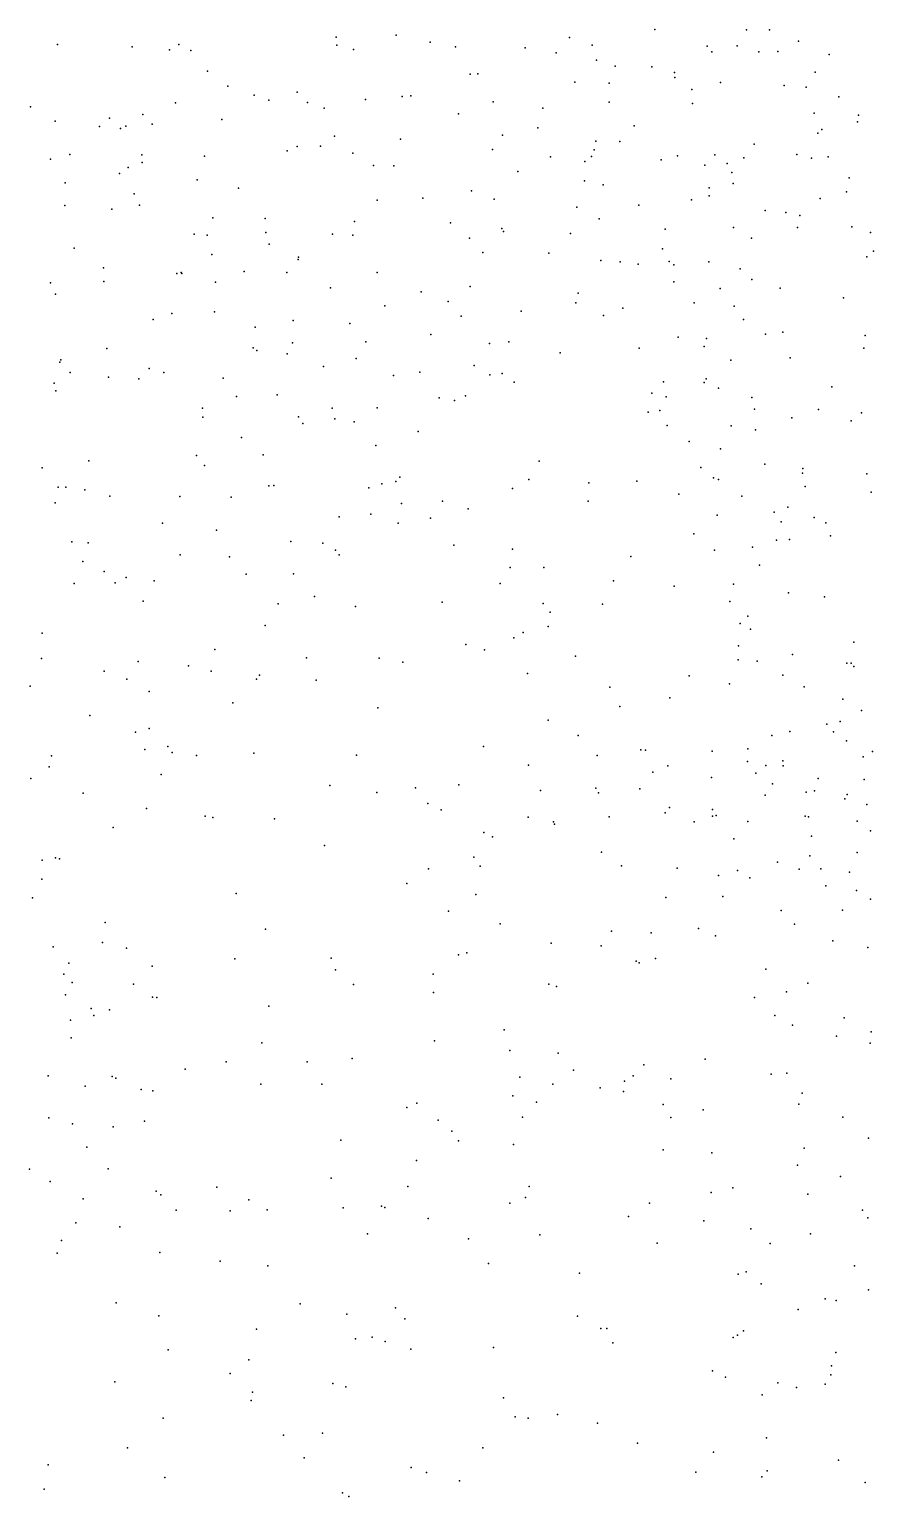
# Model space of a CAD drawing. Header units: metres. Extents: x -23.9 to 23.9, y -28.5 to 28.5.
# Drawn here: x -15.729 to -13.028, y -14.072 to -9.379 of the extents above; entities that cross this region are included whole.
import ezdxf

# ---------------------------------------------------------------- set-up
doc = ezdxf.new("R2010")
doc.units = ezdxf.units.M

msp = doc.modelspace()

# ---------------------------------------------------------------- linework, layer by layer
for p in [(-13.7287, -9.3791, -1.152), (-13.4353, -9.3808, 6.7174), (-13.3615, -9.3805, -6.0784), (-15.6389, -9.4277, 9.7617), (-15.2513, -9.4279, -5.4403), (-14.7471, -9.4046, -6.4077), (-14.7454, -9.4301, -13.7999), (-14.5552, -9.3972, -3.1886), (-14.4468, -9.4197, -5.562), (-14.0012, -9.405, -1.4549), (-13.929, -9.43, -7.9818), (-13.4654, -9.4313, 9.8215), (-13.2688, -9.4174, -15.1358), (-15.3996, -9.4348, -8.3653), (-15.2811, -9.4443, -13.5069), (-15.2125, -9.4464, 10.6787), (-14.6926, -9.4432, 2.2196), (-14.3657, -9.4346, -13.8251), (-14.1429, -9.4385, -10.9298), (-14.0442, -9.4547, 4.857), (-13.915, -9.4772, 1.7289), (-13.5614, -9.433, -9.153), (-13.5458, -9.4505, -13.5566), (-13.3959, -9.4507, 8.9698), (-13.3346, -9.4503, -3.9252), (-13.1709, -9.4595, 13.5769), (-15.1592, -9.513, -7.0473), (-14.3192, -9.522, -2.4225), (-14.294, -9.5217, -11.7316), (-13.8555, -9.4967, -2.47), (-13.7384, -9.4985, 4.5212), (-13.6652, -9.5173, -14.3057), (-13.2152, -9.5156, 5.4643), (-15.0938, -9.5606, -12.5553), (-13.9845, -9.5476, 2.1044), (-13.8742, -9.5511, -13.516), (-13.6643, -9.5336, -6.9276), (-13.6105, -9.5714, -8.1263), (-13.5178, -9.5491, -14.6647), (-13.3151, -9.5584, -5.0585), (-13.2441, -9.5639, 12.3976), (-15.2615, -9.6139, -13.1406), (-15.0094, -9.5901, 2.0471), (-14.9629, -9.6056, -12.1936), (-14.872, -9.5796, 1.2913), (-14.8393, -9.6129, -7.3015), (-14.6534, -9.6036, -2.5943), (-14.5363, -9.5941, -2.1283), (-14.5084, -9.5912, 1.1305), (-14.2453, -9.6113, -3.0788), (-13.8743, -9.6117, -9.0993), (-13.6081, -9.6165, 8.4583), (-13.1393, -9.595, -5.8456), (-15.7248, -9.6266, 10.1226), (-15.4721, -9.6631, 10.3468), (-15.3664, -9.6516, -2.8802), (-14.7857, -9.6313, -1.0863), (-14.3566, -9.6496, -6.3456), (-14.0861, -9.6312, -11.2876), (-13.2186, -9.6474, 7.7278), (-13.077, -9.6537, -4.2024), (-15.646, -9.6726, -7.2117), (-15.5047, -9.69, -5.1796), (-15.4373, -9.6962, -11.0745), (-15.4202, -9.6891, -9.223), (-15.336, -9.6819, -1.5345), (-15.1133, -9.667, -7.4986), (-14.1029, -9.6939, -1.645), (-13.7949, -9.6875, -5.1651), (-13.2071, -9.7115, 10.1405), (-13.1943, -9.6993, -12.1758), (-13.0796, -9.6749, 11.9818), (-14.8719, -9.7534, -8.0637), (-14.7978, -9.7525, -9.4344), (-14.7532, -9.7207, -6.6189), (-14.5418, -9.7306, -8.1763), (-14.2157, -9.7178, -5.2581), (-13.9173, -9.7368, -0.3614), (-13.8403, -9.7378, -6.6964), (-13.4101, -9.7459, 9.6725), (-15.6612, -9.7945, -5.5033), (-15.6, -9.7797, -8.843), (-15.3695, -9.7803, -11.4644), (-15.3676, -9.8047, -4.7438), (-15.169, -9.7845, -5.3842), (-14.9041, -9.7672, -2.7942), (-14.6942, -9.7756, -5.5429), (-14.2475, -9.7637, 2.3925), (-14.0624, -9.7871, -8.6625), (-13.9517, -9.8016, 0.7352), (-13.9307, -9.7854, -7.2095), (-13.9226, -9.7643, -8.3343), (-13.7082, -9.7963, -8.7503), (-13.6554, -9.7838, 0.9712), (-13.536, -9.7809, -3.8474), (-13.4432, -9.7903, -14.4168), (-13.2739, -9.779, 6.9268), (-13.2267, -9.7916, -14.8637), (-13.1737, -9.7864, 6.265), (-15.4409, -9.8402, -8.3164), (-15.4134, -9.821, -7.6182), (-14.6281, -9.8143, -11.9712), (-14.5634, -9.8153, -7.3176), (-14.1664, -9.8333, -4.0422), (-13.5681, -9.8135, 8.1063), (-13.4973, -9.8086, -12.0161), (-13.482, -9.8374, -0.8647), (-13.1066, -9.8538, 6.6336), (-15.6139, -9.8698, 2.7873), (-15.1927, -9.8605, -10.3667), (-15.0596, -9.8868, 2.6814), (-14.315, -9.8951, -4.3657), (-13.9532, -9.8632, 8.1706), (-13.8938, -9.8759, -13.708), (-13.5549, -9.8858, -1.33), (-13.4782, -9.8721, 12.6868), (-13.1149, -9.8984, 5.7702), (-15.6156, -9.9423, -6.578), (-15.3941, -9.9053, -12.5486), (-15.3765, -9.9412, -10.8381), (-14.6161, -9.9251, -13.9947), (-14.4703, -9.9192, -9.2491), (-14.2418, -9.9223, -0.3061), (-13.9778, -9.9475, 7.8409), (-13.7794, -9.9419, -13.1977), (-13.6111, -9.9239, -13.9375), (-13.5541, -9.9115, 12.2677), (-13.1999, -9.9203, 12.9921), (-15.4651, -9.9542, 2.2645), (-15.1416, -9.9822, 1.8071), (-14.9751, -9.9837, -7.6828), (-14.6886, -9.9939, -0.5658), (-13.906, -9.9856, -2.3339), (-13.3753, -9.9587, 8.6543), (-13.3096, -9.9645, 7.5032), (-13.2641, -9.9739, -12.5665), (-15.202, -10.0346, 3.1425), (-15.1607, -10.0371, -9.3274), (-14.9725, -10.0291, -4.6579), (-14.7597, -10.0338, 1.1359), (-14.6941, -10.0378, -10.2401), (-14.3814, -9.9984, -4.8598), (-14.2178, -10.0155, -2.061), (-14.2125, -10.0253, -13.9495), (-13.998, -10.0319, 8.5523), (-13.6955, -10.0181, 1.6614), (-13.4765, -10.0133, -4.984), (-13.2725, -10.0131, -4.0562), (-13.0978, -10.0107, -4.5298), (-13.038, -10.0292, 10.3643), (-15.5856, -10.0794, -10.408), (-14.9614, -10.0664, -13.7662), (-14.3214, -10.0473, -10.9192), (-13.7042, -10.0808, -12.8135), (-13.4191, -10.0468, 0.9388), (-13.0284, -10.0887, 11.2665), (-15.1448, -10.0994, -1.7483), (-14.8687, -10.1153, -5.0449), (-14.8677, -10.1082, -8.1743), (-14.2784, -10.0929, -2.4977), (-14.067, -10.0951, 0.5066), (-13.9014, -10.1185, 2.0799), (-13.8397, -10.1225, -4.9049), (-13.7819, -10.1297, -1.5129), (-13.6824, -10.1215, 8.7162), (-13.6678, -10.1324, -1.9098), (-13.5561, -10.123, -11.7079), (-13.0506, -10.1063, -5.8765), (-15.4921, -10.1423, -1.8925), (-15.2574, -10.1597, -8.3233), (-15.2437, -10.1565, -11.1841), (-15.2411, -10.1598, -2.5934), (-15.0415, -10.1538, 1.4864), (-14.9054, -10.157, 3.0285), (-14.6169, -10.1569, -1.4353), (-13.4557, -10.1448, -13.5699), (-13.4176, -10.1791, 11.9083), (-15.6611, -10.1902, -10.7569), (-15.6456, -10.2265, 2.0944), (-15.4912, -10.1857, -4.456), (-15.1339, -10.1877, -9.9688), (-14.7652, -10.2059, -1.1026), (-14.4753, -10.2189, -8.9818), (-14.3189, -10.2011, 8.0792), (-13.9733, -10.2227, -4.4537), (-13.6676, -10.1864, -0.6021), (-13.5194, -10.2076, -11.2857), (-13.3276, -10.2067, 6.1877), (-14.5923, -10.2638, 0.7956), (-14.3895, -10.2495, -1.8124), (-13.9805, -10.2541, 7.5671), (-13.8312, -10.2704, 0.1982), (-13.6021, -10.2539, -4.1316), (-13.4748, -10.2649, -14.7949), (-13.125, -10.2382, 10.976), (-15.3326, -10.3072, -8.7653), (-15.2735, -10.2876, 1.9123), (-15.1365, -10.2822, -11.9879), (-14.8852, -10.3102, -9.3535), (-14.7042, -10.3199, -10.0294), (-14.3481, -10.2959, -11.2366), (-14.156, -10.2802, -0.4171), (-13.8928, -10.2939, -10.8819), (-13.4446, -10.3067, -13.005), (-15.0062, -10.3318, -6.4379), (-14.4452, -10.3553, -10.3258), (-13.6533, -10.364, 1.7358), (-13.5626, -10.3673, 7.4794), (-13.3741, -10.3534, -3.7384), (-13.3184, -10.3475, 1.0631), (-13.0558, -10.3585, 7.0878), (-15.4813, -10.3997, -5.7569), (-15.0126, -10.3973, -13.1816), (-15.0018, -10.4066, 1.0254), (-14.9041, -10.4169, -8.5924), (-14.8876, -10.3814, -13.5551), (-14.653, -10.3787, -7.4201), (-14.2572, -10.384, -13.7607), (-14.1952, -10.3784, 0.0879), (-14.0306, -10.4138, -13.1724), (-13.7781, -10.3983, -14.195), (-13.5704, -10.3931, -0.0426), (-13.0593, -10.3982, -3.5586), (-15.6318, -10.4436, -7.5731), (-15.6287, -10.4364, -10.1878), (-15.3455, -10.4637, -12.8186), (-14.7883, -10.457, -11.6966), (-14.684, -10.4318, 0.1662), (-14.3064, -10.4545, -1.5551), (-13.4856, -10.4376, 0.5614), (-13.295, -10.4292, 6.5673), (-15.6499, -10.5109, -8.8024), (-15.5986, -10.4767, -11.0236), (-15.4755, -10.4919, -6.5079), (-15.3786, -10.4967, -12.429), (-15.2985, -10.477, 3.3483), (-15.1086, -10.4949, 1.6306), (-14.5644, -10.4866, -2.5698), (-14.4797, -10.4759, -1.1743), (-14.2561, -10.4843, -2.8265), (-14.2163, -10.4799, 8.6045), (-14.1785, -10.507, 2.5399), (-13.7006, -10.5063, -1.4587), (-13.5703, -10.5081, -0.962), (-13.5643, -10.4971, -4.4345), (-15.6439, -10.5356, -4.4361), (-15.0662, -10.5534, -5.3371), (-14.9363, -10.5481, 0.6906), (-14.4186, -10.5578, -11.01), (-14.3344, -10.5513, -13.0989), (-13.7375, -10.5427, -2.8322), (-13.6921, -10.554, -10.7191), (-13.5248, -10.5264, 8.8123), (-13.4183, -10.5565, 12.7485), (-13.1618, -10.5226, -11.465), (-15.1752, -10.5905, 1.2927), (-14.7601, -10.5908, -9.5791), (-14.6164, -10.5899, -0.8014), (-14.3687, -10.5658, -13.4485), (-13.7494, -10.6036, -0.6833), (-13.7126, -10.5978, -12.4174), (-13.41, -10.5933, 1.3855), (-13.205, -10.5948, -4.8183), (-15.1745, -10.619, -8.7311), (-14.8684, -10.6185, -0.1752), (-14.8547, -10.6394, -6.7011), (-14.7514, -10.6247, -9.1354), (-14.6897, -10.6341, -7.1125), (-13.689, -10.6455, -14.4197), (-13.4846, -10.6468, 6.0299), (-13.2905, -10.6212, 0.0268), (-13.1005, -10.6312, -11.1051), (-13.0674, -10.6051, -14.874), (-15.0507, -10.6846, -12.1612), (-14.485, -10.6651, 8.3843), (-13.619, -10.6976, -4.0817), (-13.406, -10.6594, -2.5539), (-15.1939, -10.7421, -0.9748), (-14.9808, -10.7395, -11.2191), (-14.6211, -10.7096, -10.0983), (-13.5186, -10.7203, 11.6254), (-15.6877, -10.7818, -9.9797), (-15.5384, -10.7591, 3.2847), (-15.1683, -10.7738, -0.5734), (-14.0984, -10.7606, 8.8417), (-13.5816, -10.7802, 9.0556), (-13.3769, -10.7699, -1.9488), (-13.2545, -10.7834, -1.2326), (-14.963, -10.8393, -7.0687), (-14.9465, -10.8379, -12.7471), (-14.6019, -10.833, -1.3549), (-14.5565, -10.8254, -12.7529), (-14.5438, -10.8109, -11.5309), (-14.1312, -10.8185, 1.9915), (-13.9395, -10.8292, 9.4028), (-13.7854, -10.8242, -13.316), (-13.541, -10.8138, 6.6308), (-13.5243, -10.8184, 0.8252), (-13.2559, -10.7985, 12.5547), (-13.0505, -10.801, 10.6775), (-15.637, -10.843, -8.7256), (-15.6124, -10.8432, -6.3098), (-15.5512, -10.852, 1.7873), (-15.4717, -10.8718, -5.4956), (-15.2481, -10.8731, 0.3487), (-15.083, -10.8752, -1.345), (-14.643, -10.8454, 2.859), (-14.1833, -10.847, -0.3834), (-13.6517, -10.8659, 1.4339), (-13.4503, -10.8719, -12.5694), (-13.2473, -10.8415, -3.5954), (-13.0362, -10.8589, 6.9909), (-15.6466, -10.8937, -4.6775), (-14.637, -10.9294, -2.169), (-14.5385, -10.8958, 7.8609), (-14.4078, -10.8883, -2.7117), (-14.3255, -10.9129, 9.0745), (-13.942, -10.8881, -12.3181), (-13.5286, -10.9332, -10.744), (-13.3469, -10.9231, -1.5682), (-13.3033, -10.9071, 7.7589), (-15.303, -10.9584, -11.046), (-15.1301, -10.9804, -1.8872), (-14.7375, -10.9379, -10.9986), (-14.5488, -10.9582, -10.563), (-14.446, -10.942, -1.756), (-13.3243, -10.9538, -0.7291), (-13.2192, -10.9403, 9.9283), (-13.1813, -10.9569, -4.7581), (-15.593, -11.0182, -11.6786), (-15.5409, -11.0209, -5.1963), (-14.8931, -11.0175, -9.8091), (-14.7898, -11.0226, 8.1707), (-13.6031, -10.9922, -2.6551), (-13.3389, -11.0128, -14.0038), (-13.2979, -11.0107, 11.925), (-13.1662, -10.999, -14.4508), (-15.2466, -11.0596, -6.6679), (-15.0887, -11.0665, -8.7912), (-14.7501, -11.0449, -10.2945), (-14.7378, -11.0598, 8.6077), (-14.3713, -11.0287, -10.9501), (-14.1841, -11.042, -12.0193), (-13.805, -11.0646, -11.9799), (-13.5376, -11.0452, 11.0102), (-13.4164, -11.0355, -4.5083), (-15.5584, -11.0806, -12.0279), (-15.4893, -11.1131, 0.9555), (-14.8842, -11.1208, 2.7047), (-14.1909, -11.0997, 1.6675), (-14.083, -11.1006, 7.6304), (-13.3936, -11.0923, 9.4585), (-15.5859, -11.1517, -9.9178), (-15.4541, -11.1492, -1.6843), (-15.4197, -11.1323, -6.1474), (-15.33, -11.1426, -10.6013), (-15.0354, -11.1213, -10.8908), (-14.2231, -11.1512, 2.2064), (-13.8607, -11.1429, 1.2064), (-13.6661, -11.1601, -13.1724), (-13.4762, -11.1533, 6.6986), (-15.3646, -11.2075, -7.0861), (-14.8168, -11.1933, -9.4612), (-14.4081, -11.211, -11.3766), (-13.4887, -11.2085, -2.057), (-13.3003, -11.1809, -0.114), (-13.1854, -11.194, -1.2999), (-14.9334, -11.2161, -2.191), (-14.6853, -11.2251, 7.8556), (-14.0851, -11.2153, -0.4113), (-14.0634, -11.2426, 9.6903), (-13.8962, -11.217, -2.5866), (-13.4305, -11.2558, -1.6675), (-14.9743, -11.2857, 1.7927), (-14.1496, -11.3085, -10.9712), (-14.0697, -11.2892, -11.7849), (-13.4554, -11.2794, -12.0946), (-13.4221, -11.2969, -12.9354), (-15.6882, -11.3106, -5.9543), (-14.333, -11.3459, 7.6351), (-14.1789, -11.3253, -2.2248), (-13.4603, -11.3509, -10.6945), (-13.0913, -11.3388, 0.4651), (-15.6896, -11.3911, -7.299), (-15.3812, -11.4004, -9.0061), (-15.1352, -11.3623, -0.2674), (-14.8424, -11.3889, -11.5175), (-14.6098, -11.39, 2.5479), (-14.2727, -11.363, -1.7725), (-13.9817, -11.3836, 1.9932), (-13.4616, -11.3949, 6.0586), (-13.4012, -11.4001, 1.287), (-13.2876, -11.378, 10.5867), (-15.4897, -11.4313, -1.24), (-15.2202, -11.4148, -2.2054), (-15.1479, -11.432, -6.7135), (-14.9931, -11.4444, 2.3324), (-14.5348, -11.4034, 8.9472), (-14.1351, -11.4394, -11.3229), (-13.6183, -11.4461, -0.3396), (-13.3191, -11.4441, -0.8573), (-13.1146, -11.406, -13.7699), (-13.1007, -11.4062, -10.6774), (-13.0914, -11.4172, -12.4021), (-15.7266, -11.4796, 0.744), (-15.4174, -11.4573, 2.7864), (-15.0023, -11.4568, -12.0213), (-14.8111, -11.4605, 8.3827), (-13.8727, -11.4829, -11.588), (-13.4896, -11.472, -2.8586), (-13.251, -11.482, -4.6829), (-15.3452, -11.4969, -9.3967), (-15.0786, -11.5333, -10.5312), (-13.6799, -11.517, 9.8195), (-13.1266, -11.5209, -1.7815), (-15.5353, -11.5738, -10.6029), (-14.6145, -11.5494, -11.8515), (-14.0691, -11.5888, 9.7272), (-13.8407, -11.5442, -2.2587), (-13.0676, -11.5575, -1.1837), (-15.3899, -11.6264, -0.7497), (-15.3459, -11.6147, 0.4617), (-13.2963, -11.6247, 10.9165), (-13.1783, -11.6016, 11.2801), (-13.1568, -11.6253, -8.6994), (-13.1355, -11.5927, -4.0308), (-15.3599, -11.6817, -10.2694), (-15.2858, -11.6726, -6.2908), (-14.276, -11.6724, -10.5597), (-13.9734, -11.6379, 10.4523), (-13.7735, -11.6833, 2.3847), (-13.4306, -11.6796, -10.1078), (-13.3545, -11.6375, 7.819), (-13.1153, -11.6545, -11.8919), (-15.6577, -11.7027, -1.4606), (-15.2721, -11.6917, -12.2296), (-15.1944, -11.7017, 2.509), (-15.0112, -11.6934, -2.2699), (-14.6829, -11.7005, -0.2517), (-13.9129, -11.7011, -10.5877), (-13.7577, -11.6846, -9.4372), (-13.5451, -11.6874, -11.8009), (-13.4314, -11.7207, -13.3688), (-13.3193, -11.7184, -4.3904), (-13.0621, -11.7061, 0.4634), (-13.0325, -11.6887, -9.8316), (-15.7237, -11.7744, -0.7905), (-15.6653, -11.7376, -11.0337), (-15.3071, -11.7623, -12.616), (-14.1319, -11.7322, 7.788), (-13.7348, -11.7546, 1.3484), (-13.687, -11.7349, -8.8606), (-13.5475, -11.7713, 8.5484), (-13.405, -11.7577, -12.9293), (-13.3731, -11.7329, -9.3138), (-13.3174, -11.7344, 1.2316), (-13.2062, -11.7752, 7.3553), (-15.5569, -11.8213, -7.1063), (-14.7677, -11.7968, 2.6704), (-14.6176, -11.8195, -10.8365), (-14.494, -11.8044, -2.0929), (-14.3557, -11.795, -11.1116), (-14.0937, -11.8131, -10.2813), (-13.9173, -11.8061, -1.8677), (-13.908, -11.821, 2.967), (-13.7768, -11.8084, -2.7881), (-13.3518, -11.7919, -1.3431), (-13.2443, -11.8189, 6.3172), (-13.2174, -11.8143, -10.4303), (-13.0589, -11.7784, -0.4396), (-15.3545, -11.8713, 0.1964), (-14.4545, -11.8549, 8.4975), (-13.6812, -11.8677, 1.76), (-13.3753, -11.8278, 8.2406), (-13.1206, -11.8397, -3.0378), (-13.1127, -11.826, -10.9666), (-13.0507, -11.8576, -8.2374), (-15.167, -11.8958, -0.3346), (-15.142, -11.8996, -10.1073), (-14.9445, -11.9039, -12.3134), (-14.4113, -11.8756, -11.8039), (-14.133, -11.8985, 1.4159), (-14.0526, -11.9134, 8.5887), (-13.8739, -11.8972, 8.2915), (-13.6955, -11.8849, -1.5735), (-13.6021, -11.9138, -10.4711), (-13.5442, -11.8958, 10.7367), (-13.5441, -11.8736, 2.2137), (-13.5317, -11.8933, -11.3156), (-13.4311, -11.9121, 7.6253), (-13.2475, -11.8955, 5.4625), (-13.2373, -11.8971, -11.6243), (-13.0812, -11.9109, -9.4489), (-15.4612, -11.9312, -5.6654), (-14.2757, -11.9471, -9.9345), (-14.2473, -11.9611, 8.8637), (-14.0488, -11.9212, 10.6566), (-13.2267, -11.9592, 2.3163), (-13.038, -11.9419, -13.6864), (-14.7854, -11.9896, -10.2338), (-13.8989, -12.0108, -9.8056), (-13.4754, -11.9682, -8.6733), (-13.0811, -12.0116, -7.7702), (-15.6883, -12.0358, -1.749), (-15.6451, -12.0287, -13.1406), (-15.633, -12.0319, -3.4223), (-14.3076, -12.0269, 9.6829), (-14.2869, -12.0552, -9.5452), (-13.8346, -12.0537, 1.1605), (-13.3356, -12.0425, -0.7912), (-13.233, -12.0223, 10.8593), (-15.6891, -12.0972, -10.2308), (-14.4526, -12.0638, 2.9677), (-13.6573, -12.0616, -1.2408), (-13.5243, -12.0849, 8.7005), (-13.4638, -12.0695, 7.9684), (-13.4247, -12.0927, 1.0357), (-13.267, -12.0653, 5.8865), (-13.1974, -12.0642, -4.6866), (-13.1058, -12.0743, 6.917), (-15.0672, -12.1429, -1.9513), (-14.522, -12.1106, -12.0474), (-14.3013, -12.146, -8.9224), (-13.5112, -12.1528, -2.9299), (-13.1809, -12.1185, -13.2885), (-13.0838, -12.1331, 6.2074), (-15.7184, -12.1567, -4.8679), (-14.3882, -12.1992, 9.3095), (-13.6936, -12.1555, -1.9145), (-13.3246, -12.1969, 2.6372), (-13.1279, -12.1962, 1.3361), (-13.0387, -12.1609, -12.925), (-15.4863, -12.2358, -0.4356), (-14.2233, -12.2392, -11.4142), (-13.2818, -12.2406, -7.5398), (-14.9738, -12.2565, 2.3039), (-13.8669, -12.2634, -11.3545), (-13.7405, -12.2688, -8.5255), (-13.5882, -12.255, 10.8008), (-13.5342, -12.2779, -11.0254), (-15.6525, -12.3132, -6.9312), (-15.495, -12.299, -1.88), (-15.4179, -12.3173, 2.2323), (-14.356, -12.3391, 10.2839), (-14.33, -12.3321, 9.8829), (-14.0598, -12.3017, 1.0727), (-13.8998, -12.3103, 3.1936), (-13.1594, -12.2945, -5.1139), (-13.0473, -12.3149, 2.4723), (-15.6032, -12.3654, -0.0169), (-15.3366, -12.3753, -5.6335), (-15.0715, -12.3513, -10.078), (-14.7636, -12.3497, -9.5324), (-14.7498, -12.3866, -1.9336), (-13.7875, -12.3587, -1.0181), (-13.7784, -12.364, 0.7354), (-13.7262, -12.3508, -2.497), (-13.3732, -12.3844, -1.9125), (-15.6191, -12.4009, -3.13), (-15.5915, -12.427, -5.2496), (-15.3956, -12.4323, -4.7595), (-14.692, -12.434, 2.5385), (-14.4373, -12.4002, -9.3086), (-14.067, -12.4329, 10.6446), (-13.2386, -12.4299, 8.8792), (-15.6135, -12.467, -7.3973), (-15.3356, -12.474, -8.6062), (-15.3216, -12.4749, -12.4373), (-14.4364, -12.4591, -11.7189), (-14.0432, -12.4397, -8.6234), (-13.41, -12.475, 0.723), (-13.307, -12.4574, 7.9809), (-15.5309, -12.51, -7.9581), (-15.4724, -12.5143, 1.9267), (-14.9634, -12.5028, -9.7908), (-15.5974, -12.5483, -4.2818), (-15.5225, -12.5332, -2.1348), (-13.3446, -12.5328, -1.4818), (-13.2875, -12.5635, -6.7563), (-13.1229, -12.5402, -2.4998), (-15.5947, -12.6042, -6.357), (-14.9854, -12.6205, -12.2284), (-14.4328, -12.6142, 2.9754), (-14.2107, -12.5787, 9.5858), (-13.1476, -12.5989, -10.5977), (-13.0394, -12.6208, 1.3305), (-13.036, -12.585, 7.5231), (-14.1921, -12.645, 9.217), (-14.0375, -12.653, 1.1088), (-15.2308, -12.7046, -7.7462), (-15.0999, -12.6807, -2.1737), (-14.8403, -12.6811, -8.434), (-14.696, -12.6705, -9.4045), (-13.9883, -12.7079, -1.7544), (-13.7633, -12.6911, 0.8325), (-13.567, -12.6728, 10.9422), (-15.6691, -12.7256, -0.2525), (-15.55, -12.7584, -3.8088), (-15.464, -12.7281, -5.6554), (-15.4524, -12.7335, -6.0287), (-14.9886, -12.7527, -8.7559), (-14.7935, -12.7528, -8.0553), (-14.1596, -12.7303, -11.7734), (-14.0543, -12.7523, 10.2653), (-13.8258, -12.7432, -0.9837), (-13.7974, -12.7261, -8.3915), (-13.6772, -12.7358, 1.3024), (-13.3566, -12.7202, 2.5658), (-13.3066, -12.7171, -5.2703), (-15.3709, -12.7695, -8.9112), (-15.3345, -12.7735, -4.5638), (-14.1823, -12.7899, -1.1407), (-14.1071, -12.8104, 2.9964), (-13.9033, -12.7646, 9.7144), (-13.8281, -12.7756, -11.4072), (-13.2573, -12.7811, -7.4909), (-14.5221, -12.827, -1.3459), (-14.4901, -12.8127, 2.4284), (-13.7012, -12.8176, -10.9154), (-13.5732, -12.8342, 10.3439), (-13.2675, -12.8164, 9.9183), (-15.6665, -12.8596, -5.41), (-15.5909, -12.8791, -0.7352), (-15.4611, -12.8886, -7.1601), (-15.3602, -12.8708, -5.076), (-14.4213, -12.8672, -7.4148), (-14.3772, -12.9026, -7.9677), (-14.1514, -12.8581, -9.2186), (-13.6767, -12.8594, 10.0152), (-13.1272, -12.8584, -1.474), (-14.733, -12.9316, 1.9733), (-14.3568, -12.9335, 1.9041), (-14.18, -12.9456, -8.672), (-13.0446, -12.9251, -10.5693), (-15.5448, -12.9542, -2.2694), (-14.4906, -12.9968, -9.416), (-13.7013, -12.9624, -1.3403), (-13.5459, -12.9725, 11.3665), (-13.2511, -12.9573, -5.9568), (-15.729, -13.0244, -3.6843), (-15.4765, -13.0233, -10.2509), (-13.2722, -13.0111, -6.9537), (-15.6621, -13.0636, -7.6112), (-15.1288, -13.0815, -10.2152), (-14.7631, -13.0526, -1.9022), (-14.5186, -13.0798, -8.2471), (-14.1302, -13.0792, -8.127), (-13.4788, -13.0839, 2.4199), (-13.1341, -13.0481, 2.3678), (-15.5565, -13.1189, -4.3685), (-15.3238, -13.095, -0.5939), (-15.3079, -13.1063, -7.3703), (-15.0269, -13.1221, -8.8904), (-14.1926, -13.1327, -9.5064), (-14.142, -13.1147, -10.5751), (-13.7451, -13.1327, 0.8593), (-13.5482, -13.0989, -8.1691), (-13.2391, -13.104, 10.3259), (-15.2589, -13.1554, -2.2414), (-15.0868, -13.1572, -11.8787), (-14.9687, -13.1548, -7.0758), (-14.725, -13.1484, -10.4273), (-14.6027, -13.1424, 1.7205), (-14.592, -13.147, -7.0686), (-14.453, -13.1819, -0.8962), (-13.8129, -13.1761, -11.1854), (-13.0638, -13.1556, -5.2561), (-13.0472, -13.1796, 13.3107), (-15.58, -13.1954, -7.0767), (-15.4395, -13.2086, -4.7758), (-14.6474, -13.2312, -10.0352), (-13.5721, -13.1894, -7.6734), (-13.4216, -13.2155, -6.4605), (-13.2309, -13.2316, -10.7228), (-15.6266, -13.2519, -8.9197), (-14.3244, -13.2473, 2.4487), (-14.0964, -13.2348, -11.6929), (-13.7213, -13.2606, -10.7713), (-13.3597, -13.2619, 0.8077), (-15.6403, -13.293, -11.6229), (-15.3114, -13.2907, -11.4677), (-15.1191, -13.3189, 2.0078), (-14.2604, -13.3264, -10.2076), (-14.9659, -13.333, -11.4809), (-13.9692, -13.3569, -9.2771), (-13.4617, -13.3606, 11.1961), (-13.4366, -13.3526, 10.8052), (-13.0895, -13.3331, 12.6214), (-13.3879, -13.3907, -9.5175), (-13.0448, -13.4097, -9.7762), (-15.4517, -13.4515, -2.0544), (-14.8625, -13.4547, -0.6902), (-14.5573, -13.4674, 2.2204), (-13.1839, -13.4394, -6.2173), (-13.1479, -13.4438, 0.4793), (-15.3146, -13.4937, -8.8486), (-14.7138, -13.4879, 1.4477), (-14.5275, -13.5029, -8.7444), (-13.9753, -13.4946, -7.1832), (-13.2694, -13.4727, 1.1135), (-15.0021, -13.5357, -11.1464), (-13.9012, -13.5338, -0.9859), (-13.8823, -13.5335, -10.5334), (-13.4644, -13.5551, -7.4393), (-13.4443, -13.5417, 12.4823), (-15.2852, -13.6025, -10.7073), (-14.6855, -13.5668, -1.2812), (-14.6326, -13.5614, -10.9445), (-14.5906, -13.5758, -11.4192), (-14.5092, -13.5995, 2.8359), (-14.2448, -13.5947, -11.1809), (-13.8631, -13.5793, 2.9789), (-13.4774, -13.5627, 0.5168), (-15.0266, -13.6344, -7.0978), (-13.1631, -13.6528, -10.2022), (-13.1492, -13.6103, 2.6638), (-15.0862, -13.6781, -8.5145), (-13.5443, -13.6692, -1.4803), (-13.5028, -13.6898, 1.2359), (-13.1657, -13.6822, -1.3565), (-15.4559, -13.7039, -1.8102), (-15.015, -13.7375, -1.7151), (-14.758, -13.7101, 3.133), (-14.7163, -13.7202, -0.8441), (-13.3854, -13.7462, 13.0196), (-13.3346, -13.7073, -8.0362), (-13.275, -13.7225, 12.0273), (-13.1833, -13.7117, -8.5534), (-15.0198, -13.7639, 2.7297), (-14.2129, -13.7551, -0.4772), (-15.3007, -13.8208, -7.8438), (-14.1754, -13.8166, 3.0907), (-14.1339, -13.8201, -0.8477), (-14.0399, -13.8086, -1.3224), (-13.912, -13.8366, -7.1698), (-14.9158, -13.8749, -8.1663), (-14.7914, -13.8687, 1.5011), (-13.3709, -13.8834, 0.3807), (-15.4155, -13.9151, 1.6143), (-14.2783, -13.9157, -8.9941), (-13.7841, -13.9002, -9.1869), (-13.5408, -13.9294, 2.8635), (-15.6693, -13.97, -11.4243), (-14.8503, -13.947, -7.2887), (-14.5081, -13.9782, -8.2173), (-13.1406, -13.9544, -1.6203), (-15.2958, -14.0099, -10.6662), (-14.4591, -13.9944, 3.4146), (-14.3534, -14.0215, -8.5613), (-13.5973, -13.9938, 12.7675), (-13.386, -14.0087, -8.82), (-13.3694, -13.9885, -8.3835), (-13.0559, -14.0263, 13.2394), (-15.6815, -14.0477, -9.9761), (-14.7273, -14.059, -10.2151), (-14.7069, -14.0716, -1.7514)]:
    msp.add_point(p)

doc.saveas('drawing.dxf')
